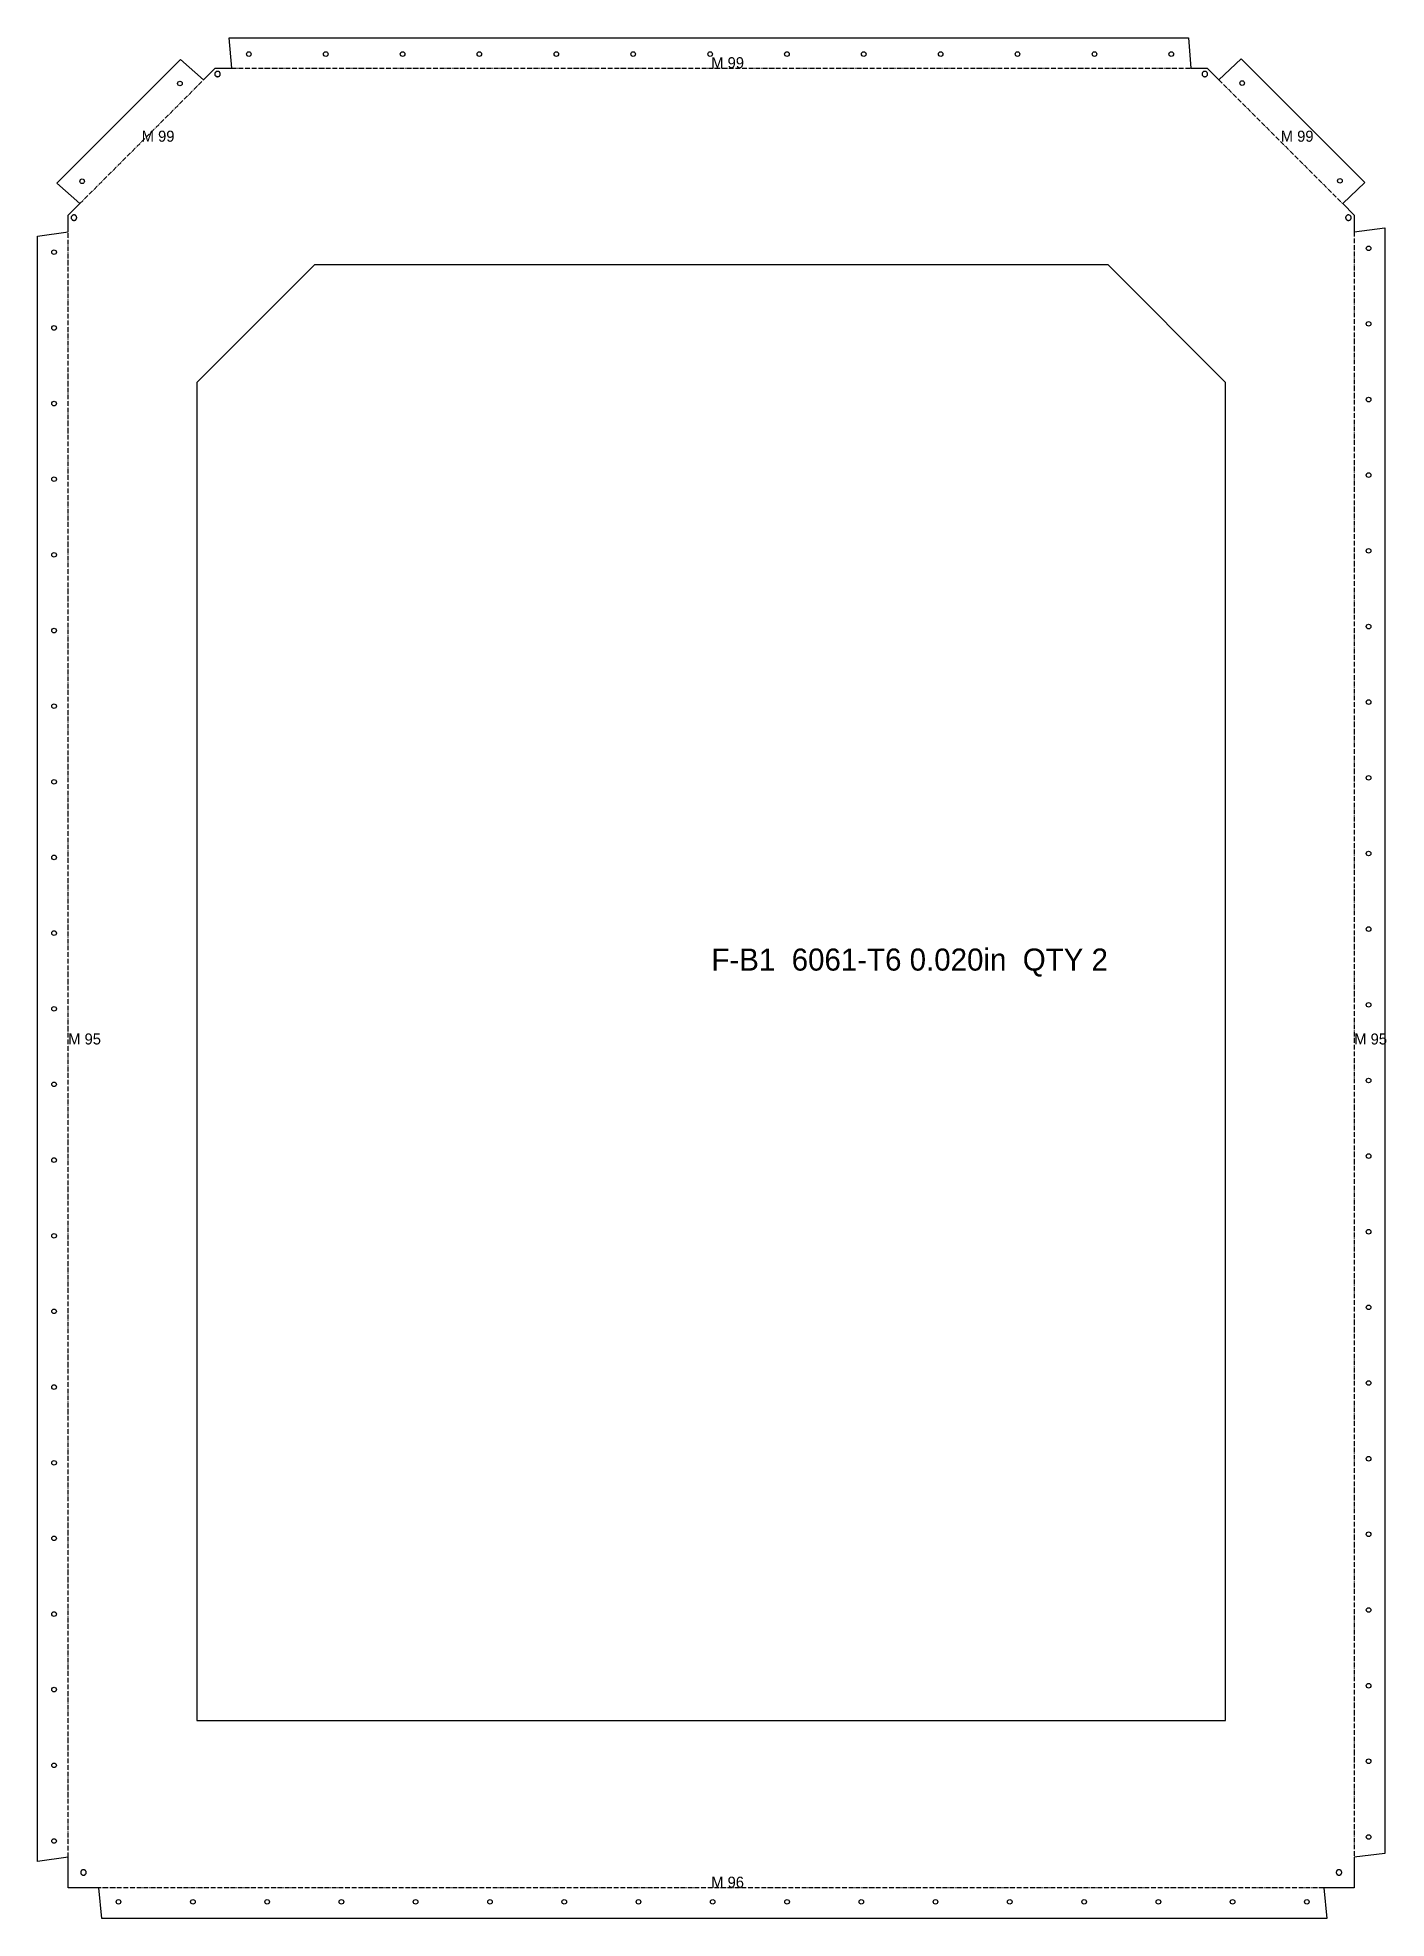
# Model space of a CAD drawing. Header units: millimetres. Extents: x -17 to 718, y -17 to 1007.
import ezdxf

# ---------------------------------------------------------------- set-up
doc = ezdxf.new("R2010")
doc.units = ezdxf.units.MM
doc.linetypes.add('DASHDOT', pattern=[3.556, 2.54, -0.508, 0, -0.508])
for name, color, linetype in [('CUT', 7, 'CONTINUOUS'), ('ETCH', 8, 'CONTINUOUS'), ('HOLE', 6, 'CONTINUOUS'), ('MOUNTAIN', 5, 'DASHDOT')]:
    doc.layers.add(name, color=color, linetype=linetype)

msp = doc.modelspace()

# ---------------------------------------------------------------- linework, layer by layer
at = {"layer": 'CUT'}
for points in [[(0, 901), (0, 910), (6.3, 916.3), (-6.2, 927.4), (61.2, 994.7), (73.7, 983.7), (80, 990), (89, 990), (87.7, 1006.6), (609.8, 1006.6), (611, 990), (620, 990), (626.3, 983.7), (638.5, 995.1), (705.8, 927.8), (693.7, 916.3), (700, 910), (700, 901), (716.7, 903.1), (716.7, 18.6), (700, 16.6), (700, 0), (683.4, 0), (685.1, -16.7), (18.3, -16.7), (16.6, 0), (0, 0), (0, 16.6), (-16.7, 14.3), (-16.7, 898.7), (0, 901)], [(82.8, 987.1), (82.7, 987.3), (82.7, 987.4), (82.6, 987.5), (82.6, 987.7), (82.5, 987.8), (82.4, 987.9), (82.3, 988), (82.1, 988.1), (82, 988.2), (81.9, 988.2), (81.7, 988.3), (81.6, 988.3), (81.5, 988.3), (81.3, 988.3), (81.2, 988.3), (81, 988.3), (80.9, 988.3), (80.7, 988.2), (80.6, 988.2), (80.5, 988.1), (80.4, 988), (80.3, 987.9), (80.2, 987.8), (80.1, 987.7), (80, 987.5), (79.9, 987.4), (79.9, 987.3), (79.8, 987.1), (79.8, 987), (79.8, 986.8), (79.8, 986.7), (79.8, 986.5), (79.9, 986.4), (79.9, 986.3), (80, 986.1), (80.1, 986), (80.2, 985.9), (80.3, 985.8), (80.4, 985.7), (80.5, 985.6), (80.6, 985.5), (80.7, 985.4), (80.9, 985.4), (81, 985.4), (81.2, 985.3), (81.3, 985.3), (81.5, 985.3), (81.6, 985.4), (81.7, 985.4), (81.9, 985.4), (82, 985.5), (82.1, 985.6), (82.3, 985.7), (82.4, 985.8), (82.5, 985.9), (82.6, 986), (82.6, 986.1), (82.7, 986.3), (82.7, 986.4), (82.8, 986.5), (82.8, 986.7), (82.8, 986.8), (82.8, 987), (82.8, 987.1)], [(620.1, 987.3), (620.1, 987.4), (620, 987.5), (619.9, 987.7), (619.8, 987.8), (619.7, 987.9), (619.6, 988), (619.5, 988.1), (619.4, 988.2), (619.3, 988.2), (619.1, 988.3), (619, 988.3), (618.8, 988.3), (618.7, 988.3), (618.5, 988.3), (618.4, 988.3), (618.3, 988.3), (618.1, 988.2), (618, 988.2), (617.9, 988.1), (617.7, 988), (617.6, 987.9), (617.5, 987.8), (617.4, 987.7), (617.4, 987.5), (617.3, 987.4), (617.3, 987.3), (617.2, 987.1), (617.2, 987), (617.2, 986.8), (617.2, 986.7), (617.2, 986.5), (617.3, 986.4), (617.3, 986.3), (617.4, 986.1), (617.4, 986), (617.5, 985.9), (617.6, 985.8), (617.7, 985.7), (617.9, 985.6), (618, 985.5), (618.1, 985.4), (618.3, 985.4), (618.4, 985.4), (618.5, 985.3), (618.7, 985.3), (618.8, 985.3), (619, 985.4), (619.1, 985.4), (619.3, 985.4), (619.4, 985.5), (619.5, 985.6), (619.6, 985.7), (619.7, 985.8), (619.8, 985.9), (619.9, 986), (620, 986.1), (620.1, 986.3), (620.1, 986.4), (620.2, 986.5), (620.2, 986.7), (620.2, 986.8), (620.2, 987), (620.2, 987.1), (620.1, 987.3)], [(4.7, 908.8), (4.6, 909), (4.6, 909.1), (4.6, 909.3), (4.5, 909.4), (4.4, 909.5), (4.3, 909.6), (4.2, 909.7), (4.1, 909.8), (4, 909.9), (3.9, 910), (3.7, 910.1), (3.6, 910.1), (3.5, 910.2), (3.3, 910.2), (3.2, 910.2), (3, 910.2), (2.9, 910.2), (2.7, 910.1), (2.6, 910.1), (2.5, 910), (2.3, 909.9), (2.2, 909.8), (2.1, 909.7), (2, 909.6), (1.9, 909.5), (1.8, 909.4), (1.8, 909.3), (1.7, 909.1), (1.7, 909), (1.7, 908.8), (1.7, 908.7), (1.7, 908.5), (1.7, 908.4), (1.7, 908.3), (1.8, 908.1), (1.8, 908), (1.9, 907.9), (2, 907.7), (2.1, 907.6), (2.2, 907.5), (2.3, 907.4), (2.5, 907.4), (2.6, 907.3), (2.7, 907.3), (2.9, 907.2), (3, 907.2), (3.2, 907.2), (3.3, 907.2), (3.5, 907.2), (3.6, 907.3), (3.7, 907.3), (3.9, 907.4), (4, 907.4), (4.1, 907.5), (4.2, 907.6), (4.3, 907.7), (4.4, 907.9), (4.5, 908), (4.6, 908.1), (4.6, 908.3), (4.6, 908.4), (4.7, 908.5), (4.7, 908.7), (4.7, 908.8)], [(698.2, 909.3), (698.2, 909.4), (698.1, 909.5), (698, 909.6), (697.9, 909.7), (697.8, 909.8), (697.7, 909.9), (697.5, 910), (697.4, 910.1), (697.3, 910.1), (697.1, 910.2), (697, 910.2), (696.8, 910.2), (696.7, 910.2), (696.5, 910.2), (696.4, 910.1), (696.3, 910.1), (696.1, 910), (696, 909.9), (695.9, 909.8), (695.8, 909.7), (695.7, 909.6), (695.6, 909.5), (695.5, 909.4), (695.4, 909.3), (695.4, 909.1), (695.4, 909), (695.3, 908.8), (695.3, 908.7), (695.3, 908.5), (695.4, 908.4), (695.4, 908.3), (695.4, 908.1), (695.5, 908), (695.6, 907.9), (695.7, 907.7), (695.8, 907.6), (695.9, 907.5), (696, 907.4), (696.1, 907.4), (696.3, 907.3), (696.4, 907.3), (696.5, 907.2), (696.7, 907.2), (696.8, 907.2), (697, 907.2), (697.1, 907.2), (697.3, 907.3), (697.4, 907.3), (697.5, 907.4), (697.7, 907.4), (697.8, 907.5), (697.9, 907.6), (698, 907.7), (698.1, 907.9), (698.2, 908), (698.2, 908.1), (698.3, 908.3), (698.3, 908.4), (698.3, 908.5), (698.3, 908.7), (698.3, 908.8), (698.3, 909), (698.3, 909.1), (698.2, 909.3)], [(630, 91), (630, 819), (566, 883), (134, 883), (70, 819), (70, 91), (630, 91)], [(9.6, 9), (9.5, 9.1), (9.5, 9.3), (9.4, 9.4), (9.3, 9.5), (9.1, 9.5), (9, 9.6), (8.9, 9.7), (8.7, 9.7), (8.6, 9.8), (8.4, 9.8), (8.3, 9.8), (8.2, 9.8), (8, 9.8), (7.9, 9.7), (7.7, 9.7), (7.6, 9.6), (7.5, 9.5), (7.4, 9.5), (7.2, 9.4), (7.1, 9.3), (7.1, 9.1), (7, 9), (6.9, 8.9), (6.9, 8.7), (6.8, 8.6), (6.8, 8.4), (6.8, 8.3), (6.8, 8.2), (6.8, 8), (6.9, 7.9), (6.9, 7.7), (7, 7.6), (7.1, 7.5), (7.1, 7.4), (7.2, 7.2), (7.4, 7.1), (7.5, 7.1), (7.6, 7), (7.7, 6.9), (7.9, 6.9), (8, 6.8), (8.2, 6.8), (8.3, 6.8), (8.4, 6.8), (8.6, 6.8), (8.7, 6.9), (8.9, 6.9), (9, 7), (9.1, 7.1), (9.3, 7.1), (9.4, 7.2), (9.5, 7.4), (9.5, 7.5), (9.6, 7.6), (9.7, 7.7), (9.7, 7.9), (9.8, 8), (9.8, 8.2), (9.8, 8.3), (9.8, 8.4), (9.8, 8.6), (9.7, 8.7), (9.7, 8.9), (9.6, 9)], [(692.9, 9.1), (692.9, 9.3), (692.8, 9.4), (692.6, 9.5), (692.5, 9.5), (692.4, 9.6), (692.3, 9.7), (692.1, 9.7), (692, 9.8), (691.8, 9.8), (691.7, 9.8), (691.6, 9.8), (691.4, 9.8), (691.3, 9.7), (691.1, 9.7), (691, 9.6), (690.9, 9.5), (690.7, 9.5), (690.6, 9.4), (690.5, 9.3), (690.5, 9.1), (690.4, 9), (690.3, 8.9), (690.3, 8.7), (690.2, 8.6), (690.2, 8.4), (690.2, 8.3), (690.2, 8.2), (690.2, 8), (690.3, 7.9), (690.3, 7.7), (690.4, 7.6), (690.5, 7.5), (690.5, 7.4), (690.6, 7.2), (690.7, 7.1), (690.9, 7.1), (691, 7), (691.1, 6.9), (691.3, 6.9), (691.4, 6.8), (691.6, 6.8), (691.7, 6.8), (691.8, 6.8), (692, 6.8), (692.1, 6.9), (692.3, 6.9), (692.4, 7), (692.5, 7.1), (692.6, 7.1), (692.8, 7.2), (692.9, 7.4), (692.9, 7.5), (693, 7.6), (693.1, 7.7), (693.1, 7.9), (693.2, 8), (693.2, 8.2), (693.2, 8.3), (693.2, 8.4), (693.2, 8.6), (693.1, 8.7), (693.1, 8.9), (693, 9), (692.9, 9.1)]]:
    msp.add_lwpolyline(points, close=True, dxfattribs=at)
at = {"layer": 'HOLE'}
for centre in [(98.3, 997.7), (140.2, 997.7), (182, 997.7), (223.8, 997.7), (265.7, 997.7), (307.5, 997.7), (349.4, 997.7), (391.2, 997.7), (433, 997.7), (474.9, 997.7), (516.7, 997.7), (558.6, 997.7), (600.4, 997.7), (60.8, 981.7), (639, 981.9), (7.6, 928.5), (692.2, 928.7), (-7.7, 889.9), (707.8, 892), (-7.7, 848.7), (707.8, 850.9), (-7.7, 807.5), (707.8, 809.7), (-7.7, 766.4), (707.8, 768.6), (707.8, 727.4), (-7.7, 725.2), (707.8, 686.2), (-7.7, 684), (707.8, 645.1), (-7.7, 642.9), (707.8, 603.9), (-7.7, 601.7), (707.8, 562.7), (-7.7, 560.6), (707.8, 521.6), (-7.7, 519.4), (707.8, 480.4), (-7.7, 478.2), (707.8, 439.2), (-7.7, 437.1), (707.8, 398.1), (-7.7, 395.9), (707.8, 356.9), (-7.7, 354.7), (-7.7, 313.6), (707.8, 315.8), (-7.7, 272.4), (707.8, 274.6), (-7.7, 231.2), (707.8, 233.4), (-7.7, 190.1), (707.8, 192.3), (-7.7, 148.9), (707.8, 151.1), (-7.7, 107.8), (707.8, 109.9), (-7.7, 66.6), (707.8, 68.8), (-7.7, 25.4), (707.8, 27.6), (27.4, -7.7), (67.9, -7.7), (108.3, -7.7), (148.7, -7.7), (189.1, -7.7), (229.6, -7.7), (270, -7.7), (310.4, -7.7), (350.8, -7.7), (391.3, -7.7), (431.7, -7.7), (472.1, -7.7), (512.5, -7.7), (553, -7.7), (593.4, -7.7), (633.8, -7.7), (674.2, -7.7)]:
    msp.add_circle(centre, 1.25, dxfattribs=at)
at = {"layer": 'MOUNTAIN'}
for p, q in [((6.3, 916.3), (73.7, 983.7)), ((89, 990), (611, 990)), ((626.3, 983.7), (693.7, 916.3)), ((0, 16.6), (0, 901)), ((700, 901), (700, 16.6)), ((683.4, 0), (16.6, 0))]:
    msp.add_line(p, q, dxfattribs=at)

# ---------------------------------------------------------------- texts
at = {"layer": 'ETCH'}
for s, height, p in [('M 99', 6, (350, 990)), ('M 99', 6, (40, 950)), ('M 99', 6, (660, 950)), ('F-B1  6061-T6 0.020in  QTY 2', 12, (350.1, 499)), ('M 95', 6, (0, 458.8)), ('M 95', 6, (700, 458.8)), ('M 96', 6, (350, 0))]:
    msp.add_text(s, height=height, dxfattribs=at).set_placement(p)

doc.saveas('drawing.dxf')
